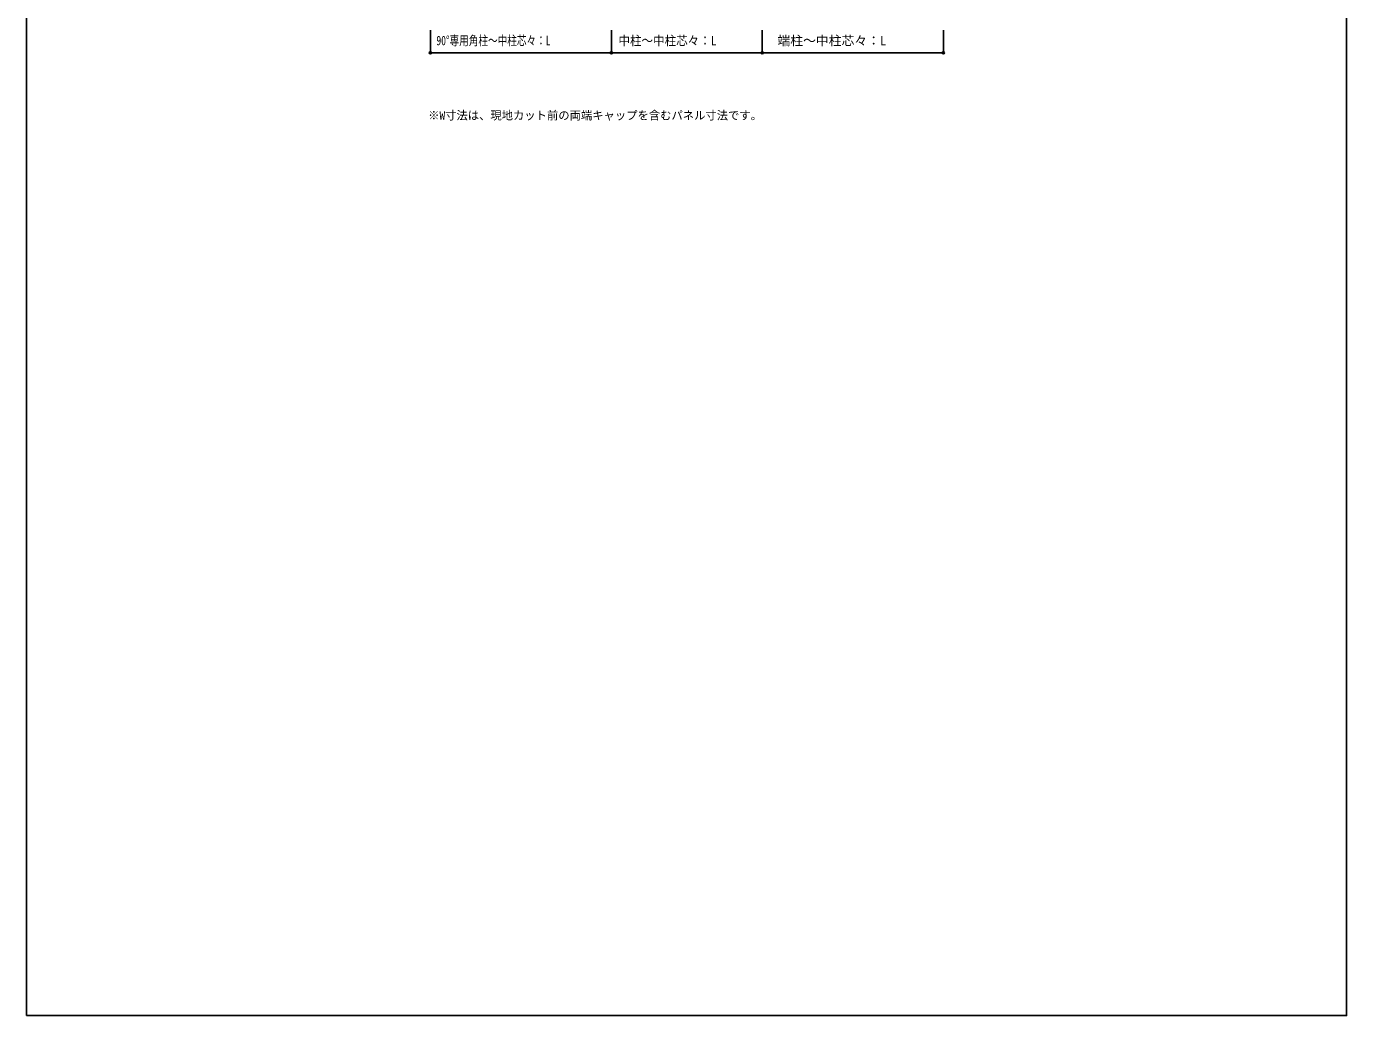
# Model space of a CAD drawing. Units: millimetres, scale not verified. Extents: x -4375 to 4375, y -6499 to 6473.
# Drawn here: x -4375 to 4375, y -6499 to 56 of the extents above; entities that cross this region are included whole.
import ezdxf
from ezdxf.enums import TextEntityAlignment as Align

# ---------------------------------------------------------------- set-up
doc = ezdxf.new("R2010")
doc.units = ezdxf.units.MM
doc.header["$LTSCALE"] = 30
for name, color, linetype in [('0-1_USER1', 3, 'Continuous'), ('0-4_YKK_D', 6, 'Continuous'), ('0-5_YKK_ZWAK', 7, 'Continuous')]:
    doc.layers.add(name, color=color, linetype=linetype)
doc.styles.add('ＭＳ ゴシック', font='')
doc.styles.get('ＭＳ ゴシック').set_extended_font_data('MS Gothic')

msp = doc.modelspace()

# ---------------------------------------------------------------- linework, layer by layer
at = {"layer": '0-4_YKK_D'}
for p, q in [((-1697.5, 30.8), (-1697.5, -120.2)), ((-497.5, 30.8), (-497.5, -120.2)), ((-497.5, 30.8), (-497.5, -120.2)), ((502.5, 30.8), (502.5, -120.2)), ((502.5, 30.8), (502.5, -120.2)), ((1702.5, 30.8), (1702.5, -120.2)), ((-1697.5, -119.2), (-497.5, -119.2)), ((-497.5, -119.2), (502.5, -119.2)), ((502.5, -119.2), (1702.5, -119.2))]:
    msp.add_line(p, q, dxfattribs=at)
for centre in [(-1697.5, -119.2), (-497.5, -119.2), (-497.5, -119.2), (502.5, -119.2), (502.5, -119.2), (1702.5, -119.2)]:
    msp.add_circle(centre, 7.5, dxfattribs=at)
at = {"layer": '0-5_YKK_ZWAK'}
msp.add_line((-4375, 6250.8), (-4375, -6499.2), dxfattribs=at)
msp.add_lwpolyline([(-4375, -6499.2), (4375, -6499.2), (4375, 6250.8)], dxfattribs=at)

# ---------------------------------------------------------------- texts
at = {"layer": '0-1_USER1', "style": 'ＭＳ ゴシック'}
msp.add_text('※W寸法は、現地カット前の両端キャップを含むパネル寸法です。', height=54.99, dxfattribs=at).set_placement((-1712.23, -578.1), align=Align.BOTTOM_LEFT)
at = {"layer": '0-4_YKK_D', "style": 'ＭＳ ゴシック'}
for s, width, p in [('90°専用角柱～中柱芯々：L', 0.75, (-1657.67, -87.61)), ('中柱～中柱芯々：L', 0.9, (-451.07, -88.09))]:
    msp.add_text(s, height=62.32, dxfattribs=dict(at, width=width)).set_placement(p, align=Align.BOTTOM_LEFT)
msp.add_text('端柱～中柱芯々：L', height=62.32, dxfattribs=at).set_placement((602.64, -88.09), align=Align.BOTTOM_LEFT)

doc.saveas('drawing.dxf')
